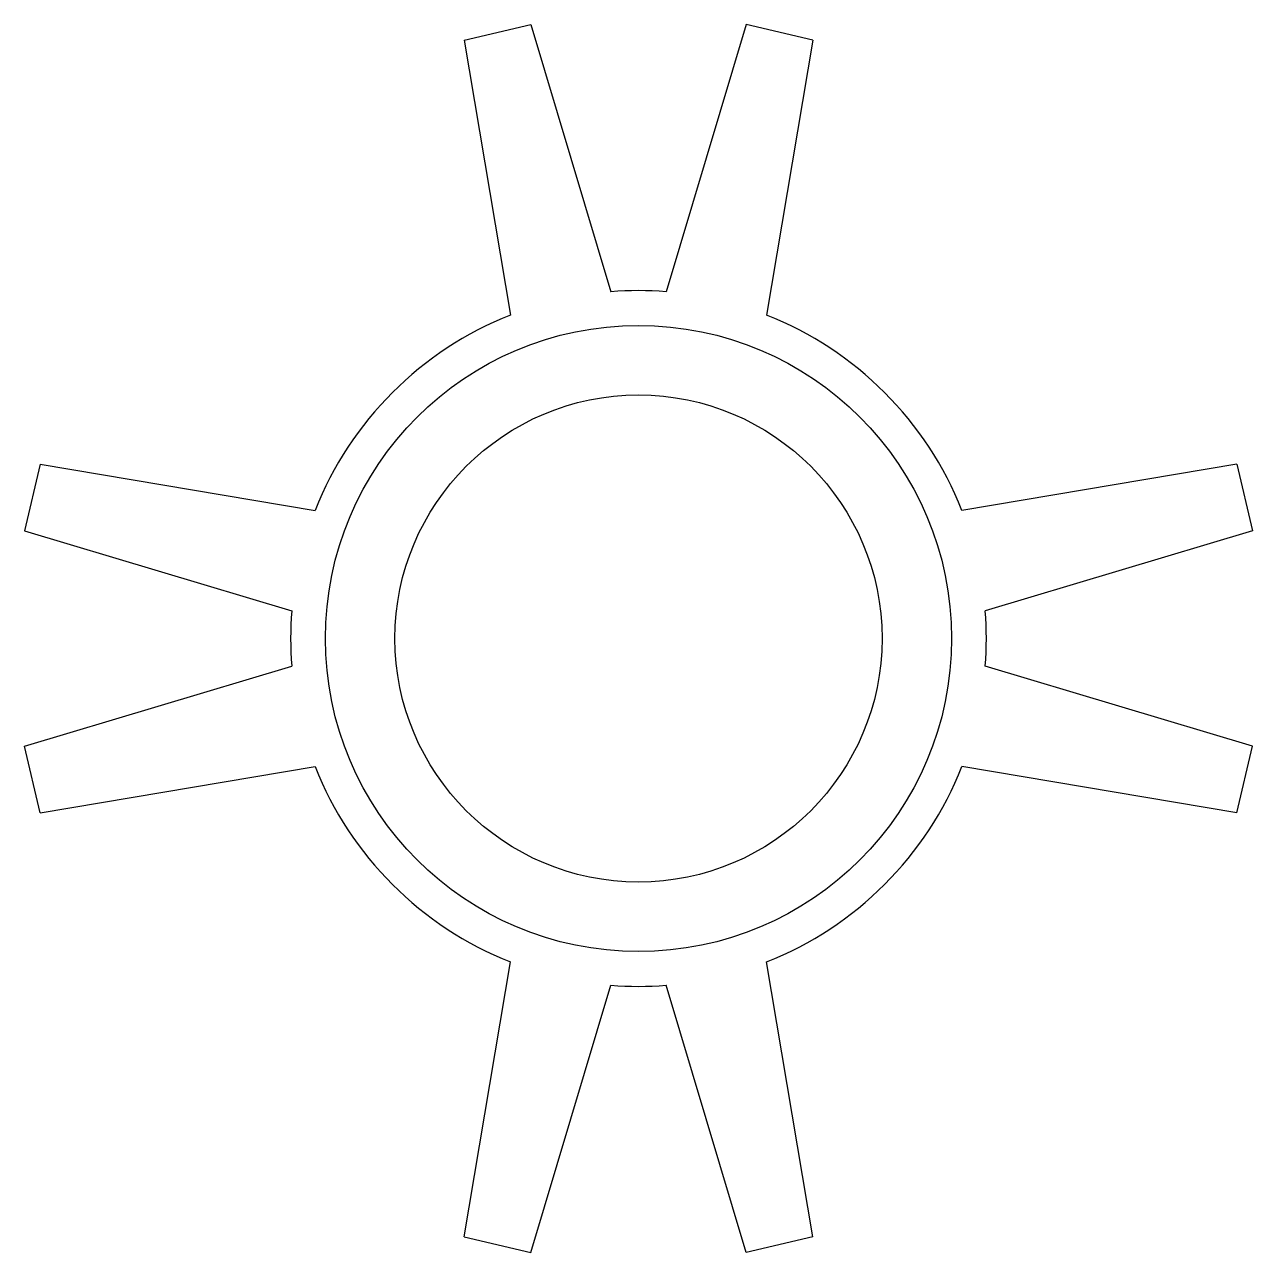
# Paper-space layout '_Front' of a CAD drawing. Header units: millimetres. Extents: x -17.6 to 17.6, y -17.6 to 17.6.
import ezdxf

# ---------------------------------------------------------------- set-up
doc = ezdxf.new("R2010")
doc.units = ezdxf.units.MM

psp = doc.layouts.new('_Front')

# ---------------------------------------------------------------- linework, layer by layer
at = {"color": 7, "linetype": 'Continuous', "lineweight": 25}
for p, q in [((-5.008, 17.202), (-3.092, 17.648)), ((-3.092, 17.648), (-0.794, 9.968)), ((3.092, 17.648), (0.794, 9.968)), ((5.008, 17.202), (3.092, 17.648)), ((-5.008, 17.202), (-3.684, 9.297)), ((5.008, 17.202), (3.684, 9.297)), ((-17.202, 5.008), (-17.648, 3.092)), ((-17.202, 5.008), (-9.297, 3.684)), ((17.202, 5.008), (9.297, 3.684)), ((17.202, 5.008), (17.648, 3.092)), ((-17.648, 3.092), (-9.968, 0.794)), ((17.648, 3.092), (9.968, 0.794)), ((-17.648, -3.092), (-9.968, -0.794)), ((17.648, -3.092), (9.968, -0.794)), ((-17.202, -5.008), (-17.648, -3.092)), ((17.202, -5.008), (17.648, -3.092)), ((-17.202, -5.008), (-9.297, -3.684)), ((17.202, -5.008), (9.297, -3.684)), ((-5.008, -17.202), (-3.684, -9.297)), ((5.008, -17.202), (3.684, -9.297)), ((-3.092, -17.648), (-0.794, -9.968)), ((3.092, -17.648), (0.794, -9.968)), ((-5.008, -17.202), (-3.092, -17.648)), ((5.008, -17.202), (3.092, -17.648))]:
    psp.add_line(p, q, dxfattribs=at)
for radius in [9, 7]:
    psp.add_circle((0, 0), radius, dxfattribs=at)
for start, end in [(85.4466, 94.5534), (111.615, 158.385), (21.615, 68.385), (175.4466, 184.5534), (355.4466, 4.5534), (201.615, 248.385), (291.615, 338.385), (265.4466, 274.5534)]:
    psp.add_arc((0, 0), 10, start, end, dxfattribs=at)

doc.saveas('drawing.dxf')
